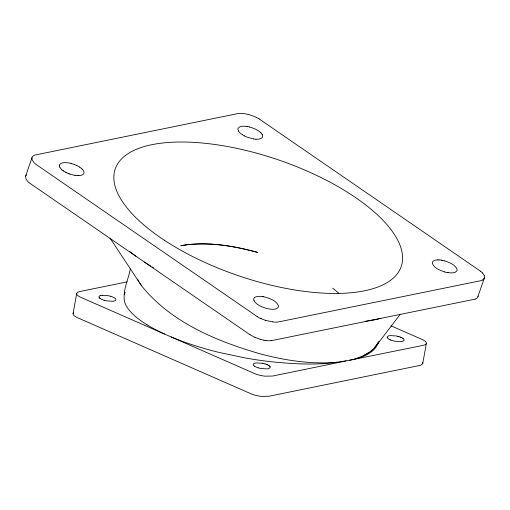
<?xml version="1.0" encoding="UTF-8"?>
<svg xmlns="http://www.w3.org/2000/svg" width="510" height="510" viewBox="0 0 510 510"><rect width="100%" height="100%" fill="white"/><g stroke="black" fill="none" stroke-linecap="round" stroke-linejoin="round"><path stroke-width="0.76" d="M127.188 281.864L79.802 291.522L77.52 292.364L76.717 293.333L73.038 313.816A13.005 4.016 10.2 0 0 73.472 315.008L73.733 315.32A12.916 3.991 10.2 0 0 77.099 317.513L251.245 393.886A12.89 3.984 10.2 0 0 256.849 395.62L257.728 395.811A13.005 4.016 10.2 0 0 261.279 396.366L268.917 396.257L420.693 365.256L422.707 363.726L426.385 343.249A13.005 4.016 10.2 0 0 425.952 342.057L425.691 341.738A12.89 3.984 10.2 0 0 424.078 340.47A12.916 3.991 10.2 0 0 422.325 339.545L391.004 325.826M76.717 293.333L76.672 293.607A13.005 4.016 10.2 0 0 77.106 294.799L77.367 295.118A12.916 3.991 10.2 0 0 80.733 297.311L254.885 373.677A12.89 3.984 10.2 0 0 260.483 375.417L261.362 375.602A13.005 4.016 10.2 0 0 264.913 376.163L272.55 376.055L346.041 360.972M130.337 268.859C128.361 279.958 121.954 291.465 124.823 302.832C126.716 307.715 130.248 311.706 134.028 315.237A129.196 39.92 10.2 0 0 146.976 324.762M378.943 341.209C373.243 358.307 350.746 360.06 335.376 362.419C310.067 364.325 284.663 360.302 260.234 353.863C216.431 341.139 170.882 322.314 141.595 285.842L110.045 238.144M422.707 363.726L422.752 363.451A13.005 4.016 10.2 0 0 422.516 362.565M259.169 118.926A17.225 7.006 18.8 0 0 256.192 117.313C250.282 114.667 243.678 112.678 237.156 113.717L34.782 155.078L33.131 155.958L32.143 157.15L25.602 176.288L25.946 178.921L27.623 181.292A17.206 6.974 18.8 0 0 29.65 183.096L249.957 334.694M31.971 157.609L32.085 159.681L33.991 162.613A17.225 6.974 18.9 0 0 36.025 164.418L257.231 316.589M475.173 299.096A17.295 7.006 18.6 0 0 477.589 297.47L484.398 277.912L484.283 275.84M25.602 176.288L26.354 175M484.398 277.912L483.971 278.798M73.083 313.542L73.593 312.789M124.344 294.27L125.16 292.287M426.341 343.523L425.193 344.696L423.262 345.334L349.656 360.238M378.089 342.688C373.511 351.403 364.019 356.152 354.954 358.855M374.091 348.292L378.063 342.726M376.558 345.302L400.012 314.581M371.057 351.033L372.313 349.905M254.649 297.515L255.421 297.043A12.948 5.272 19.1 0 1 258.921 296.348L260.374 296.348A12.928 5.24 19.1 0 1 262.739 296.59M368.889 352.537L363.33 355.731M100.005 295.749L99.042 296.482L99.093 297.432M475.218 299.121L271.173 340.718M336.798 362.259C315.212 365.326 293.173 363.942 271.543 361.775A129.852 40.124 10.2 0 1 244.889 357.899L218.529 352.295A129.196 39.92 10.2 0 1 193.609 345.213A129.189 39.92 10.2 0 1 171.213 336.957M102.325 295.277L107.891 295.641A8.708 2.69 10.2 0 1 109.65 296.01L110.772 296.316M78.852 175.599L77.38 175.587M437.523 259.928L438.995 259.934M255.994 139.179L257.467 139.192A12.979 5.221 18.4 0 0 260.961 138.484L261.719 138.012A12.903 5.227 18.6 0 0 262.452 137.113L262.663 136.03A13.043 5.278 19 0 0 262.28 134.787M247.006 126.486C244.099 126.187 240.076 125.562 238.132 128.297A12.986 5.272 18.2 0 0 237.909 129.381L238.489 131.051M447.984 272.627C450.885 272.926 454.907 273.558 456.858 270.823A12.979 5.266 18.8 0 0 457.043 269.344C455.041 264.492 449.425 262.503 444.816 260.948M272.55 321.899L265.742 320.388M266.182 340.572L263.963 340.227M262.089 363.26L256.524 362.903A8.53 2.633 10.2 0 0 255.223 363.075A8.53 2.633 10.2 0 0 254.203 363.375L253.24 364.108L253.298 365.058A8.708 2.69 10.2 0 0 253.814 365.683L254.356 366.103M253.585 138.924L247.599 137.317A12.954 5.336 18.7 0 1 245.138 136.272L244.373 135.877M74.97 175.332L72.414 174.809A13.043 5.329 18.8 0 1 69.813 174.088M441.399 260.189L442.24 260.336M262.784 296.603L263.625 296.743M397.813 336.326L398.935 336.632M249.556 127.009L252.985 128.093A12.903 5.278 19 0 1 255.459 129.151A12.986 5.247 18.9 0 1 258.353 130.777L258.978 131.217A12.903 5.278 19 0 1 260.616 132.587M70.941 163.423L74.371 164.507M104.123 300.224L105.245 300.53A8.708 2.69 10.2 0 0 107.004 300.9L112.57 301.263A8.53 2.633 10.2 0 0 114.89 300.792L115.853 300.058L115.802 299.109A8.676 2.684 10.2 0 0 115.292 298.49L114.744 298.057A8.676 2.684 10.2 0 0 113.252 297.228A8.574 2.652 10.2 0 0 112.327 296.845A8.708 2.69 10.2 0 0 110.817 296.284M264.97 363.942L263.849 363.636A8.708 2.69 10.2 0 0 262.115 363.222M258.328 367.844L259.45 368.15A8.708 2.69 10.2 0 0 261.209 368.526L266.775 368.883A8.53 2.633 10.2 0 0 269.095 368.411L270.058 367.678L270.007 366.735M444.567 271.875C439.983 270.313 434.322 268.343 432.372 263.485A12.928 5.253 18.7 0 1 432.397 262.344L432.525 262A12.903 5.227 18.6 0 1 433.296 261.12L434.036 260.635A12.948 5.285 19.2 0 1 437.554 259.915M260.527 339.411L254.892 337.365M68.984 173.725L69.832 174.037M260.202 318.195L261.26 318.693M65.758 172.284L66.529 172.673M259.137 118.938L480.375 271.103M242.244 134.627L241.606 134.194A12.986 5.291 18.7 0 1 239.502 132.39A12.903 5.278 19 0 1 238.54 131.044M79.726 167.191L80.363 167.631A12.903 5.189 18.7 0 1 81.982 169.008M62.991 170.601L63.629 171.041M402.906 338.372L403.448 338.799A8.708 2.69 10.2 0 1 403.965 339.424L404.016 340.374L403.059 341.107A8.53 2.633 10.2 0 1 402.039 341.407A8.53 2.633 10.2 0 1 400.739 341.579L395.167 341.215A8.708 2.69 10.2 0 1 393.414 340.846L392.286 340.54A8.676 2.684 10.2 0 1 390.73 340.011M268.942 365.683L269.484 366.103M100.151 298.484L99.616 298.057M332.609 288.156L338.691 293.04M260.623 132.568L261.075 133.021M82.008 168.976L82.454 169.428A12.954 5.208 19.2 0 1 83.474 170.767L83.997 172.042L83.844 173.527A12.903 5.227 18.6 0 1 83.073 174.407L82.333 174.892A12.979 5.208 18.3 0 1 78.878 175.593M482.377 272.907L482.906 273.513A17.263 7.032 19.1 0 1 484.264 275.795M139.173 282.043L141.595 285.842M254.037 300.728C256.555 304.923 261.502 306.848 265.952 308.282A12.979 5.31 18.9 0 0 269.363 309.028C272.263 309.347 276.292 309.959 278.243 307.23A12.979 5.266 18.8 0 0 278.422 305.751C276.42 300.9 270.81 298.911 266.201 297.355A12.928 5.24 19.1 0 0 263.657 296.756M137.681 279.352L138.809 281.475M59.874 167.458L59.307 165.795M262.102 134.359L262.331 134.793M387.256 337.747L387.205 336.798L388.167 336.064A8.53 2.633 10.2 0 1 390.475 335.599L396.053 335.956A8.676 2.684 10.2 0 1 397.838 336.307M482.772 279.901A17.263 7.032 19.1 0 1 480.917 280.678L278.403 321.944A17.263 7.051 19 0 1 275.674 322.122A17.168 6.891 18.7 0 1 272.525 321.861M480.452 271.129A17.263 7.032 19.1 0 1 482.447 272.958M380.881 318.259A172.692 70.068 18.9 0 1 373.397 320.057M373.199 319.923A172.692 69.959 18.8 0 1 365.115 321.3M153.51 267.795A172.692 69.959 18.8 0 1 152.19 266.991M150.883 266.182A172.692 69.959 18.8 0 1 144.496 262.095M135.985 256.249A172.692 69.959 18.8 0 1 129.247 251.239M483.984 278.804A17.168 6.961 18.8 0 1 482.785 279.907M68.939 173.77A13.043 5.329 18.8 0 1 66.472 172.712M62.896 170.601A13.043 5.329 18.8 0 1 61.251 169.244M260.151 318.234A17.225 7.108 18.6 0 1 257.161 316.608M265.735 320.382A17.263 7.051 19 0 1 261.228 318.661M448.022 272.703A12.979 5.38 19 0 1 444.567 271.938M438.944 259.883A12.903 5.278 19 0 1 441.373 260.138M442.227 260.285A12.903 5.278 19 0 1 444.816 260.903M256.039 139.23A12.903 5.278 19 0 1 253.617 138.981M244.405 135.915A12.903 5.278 19 0 1 242.275 134.653M254.624 297.502A12.903 5.24 19.1 0 0 253.903 298.407L253.782 298.752A12.928 5.24 19.1 0 0 253.776 299.899A13.043 5.278 19 0 0 254.088 300.741M77.335 175.536A12.903 5.189 18.7 0 1 74.938 175.281M65.847 172.284A12.903 5.189 18.7 0 1 63.712 171.048M61.436 169.282A12.903 5.189 18.7 0 1 59.944 167.49M74.358 164.571A12.903 5.189 18.7 0 1 76.812 165.623M70.935 163.378A12.986 5.234 18.8 0 0 68.365 162.856C65.459 162.639 61.455 161.957 59.511 164.704A12.986 5.272 18.2 0 0 59.294 165.788M76.838 165.514A12.986 5.234 18.8 0 1 79.745 167.133M246.98 126.442A12.986 5.234 18.8 0 1 249.549 126.971M261.12 132.97A12.986 5.234 18.8 0 1 262.153 134.315M478.125 296.106A17.327 7.025 18.7 0 1 478.029 296.59M271.116 340.674A17.295 6.968 18.7 0 1 266.144 340.514M263.995 340.176A17.295 6.968 18.7 0 1 260.559 339.367M254.949 337.314A17.302 6.949 18.9 0 1 250.047 334.668M164.52 334.024A129.189 39.92 10.2 0 1 147.001 324.774M258.302 367.837A8.708 2.69 10.2 0 1 256.74 367.308A8.574 2.652 10.2 0 1 255.427 366.728A8.708 2.69 10.2 0 1 254.305 366.091M265.022 363.904A8.708 2.69 10.2 0 1 267.055 364.625M267.514 364.828A8.708 2.69 10.2 0 1 269.012 365.657M269.56 366.091A8.708 2.69 10.2 0 1 270.083 366.715M104.097 300.218A8.708 2.69 10.2 0 1 102.064 299.498A8.574 2.652 10.2 0 1 101.229 299.109A8.708 2.69 10.2 0 1 100.107 298.465M99.558 298.031A8.708 2.69 10.2 0 1 99.036 297.406M100.011 295.781A8.574 2.652 10.2 0 1 102.332 295.303M390.87 340.03A8.53 2.633 10.2 0 1 389.538 339.45M400.497 337.212A8.53 2.633 10.2 0 1 401.415 337.594M389.379 339.418A8.676 2.684 10.2 0 1 388.308 338.793L387.778 338.372A8.676 2.684 10.2 0 1 387.243 337.741M398.979 336.619A8.676 2.684 10.2 0 1 400.535 337.148M401.466 337.537A8.676 2.684 10.2 0 1 402.957 338.366M266.928 364.675A8.574 2.652 10.2 0 1 267.374 364.873M185.908 244.883L180.852 245.75C206.55 241.109 232.936 245.699 257.83 252.463C234.517 246.075 210.075 241.95 185.908 244.883M164.277 240.204A151.1 61.27 18.8 0 0 400.108 269.223A151.1 61.27 18.8 0 0 210.171 143.865A151.1 61.27 18.8 0 0 164.277 240.204"/></g></svg>
